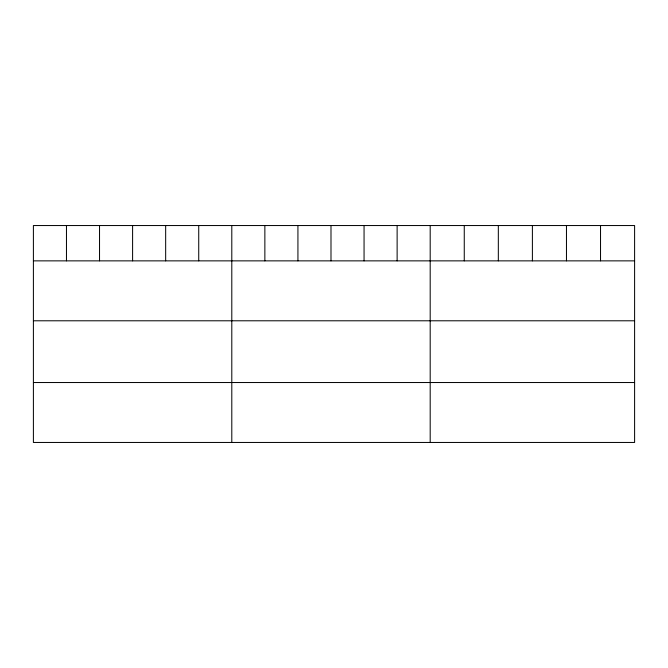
<?xml version="1.0" encoding="UTF-8"?>
<svg xmlns="http://www.w3.org/2000/svg" width="668" height="668" viewBox="0 0 668 668"><rect width="100%" height="100%" fill="white"/><g stroke="black" fill="none" stroke-linecap="round" stroke-linejoin="round"><path stroke-width="1" d="M634.6 260.862L634.6 442.458L33.4 442.458L33.4 225.542L634.6 225.542L634.6 260.862L33.4 260.862M33.4 320.79L634.6 320.79M33.4 382.53L634.6 382.53M600.532 225.542L600.532 260.862M566.464 225.542L566.464 260.862M532.396 225.542L532.396 260.862M498.328 225.542L498.328 260.862M464.26 225.542L464.26 260.862M430.192 225.542L430.192 442.458M397.126 225.542L397.126 260.862M364.06 225.542L364.06 260.862M330.994 225.542L330.994 260.862M297.928 225.542L297.928 260.862M264.862 225.542L264.862 260.862M231.796 225.542L231.796 442.458M198.73 225.542L198.73 260.862M165.664 225.542L165.664 260.862M132.598 225.542L132.598 260.862M99.532 225.542L99.532 260.862M66.466 225.542L66.466 260.862"/></g></svg>
